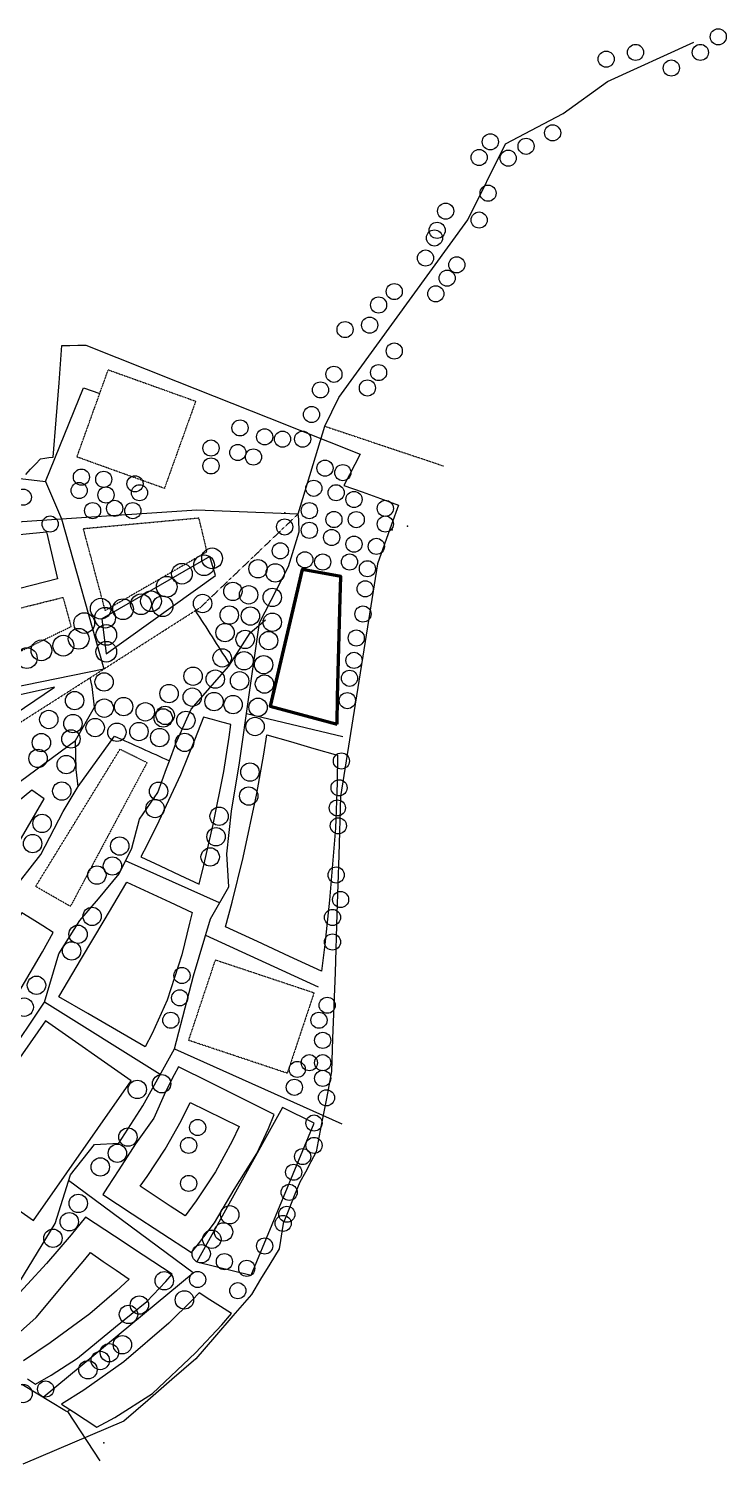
# Model space of a CAD drawing. Header units: metres. Extents: x -21 to 1337, y -22 to 1055.
# Drawn here: x 1024 to 1337, y 360 to 1003 of the extents above; entities that cross this region are included whole.
import ezdxf

# ---------------------------------------------------------------- set-up
doc = ezdxf.new("R2010")
doc.units = ezdxf.units.M
for name, pattern in [('10', [0.001, 0.001]), ('11', [0.012, 0.004, -0.001, 0.004, -0.001, 0.001, -0.001]), ('12', [0.001, 0.001]), ('13', [0.001, 0.001]), ('4', [0.001, 0.001]), ('5', [0.012, 0.004, -0.001, 0.004, -0.001, 0.001, -0.001]), ('8', [0.001, 0.001]), ('Center', [0.004, 0.0025, -0.0005, 0.0005, -0.0005]), ('DOT', [1200, 600, -600]), ('Hidden', [0.004, 0.002, -0.002])]:
    doc.linetypes.add(name, pattern=pattern)
for name, color, linetype, true_color in [('Buildings$Commercial', 173, 'Continuous', 0x424ace), ('Buildings$Parking', 122, 'Continuous', 0x1ccbb2), ('Buildings$Residential', 55, 'Continuous', 0x919748), ('bus stops', 225, 'Continuous', 0xa05c8b), ('Green_Spaces', 3, 'Continuous', 0x1bff00), ('metro', 18, 'Continuous', 0x000000), ('Site', 225, 'Continuous', 0xb22c80), ('Street', 26, 'Continuous', 0x782a1d), ('Tree$Tree_type_2', 99, 'Continuous', 0x184c16)]:
    doc.layers.add(name, color=color, linetype=linetype, true_color=true_color)

msp = doc.modelspace()

# ---------------------------------------------------------------- linework, layer by layer
at = {"layer": 'Buildings$Commercial', "linetype": '11'}
for points in [[(1048.86, 778.97), (1100.46, 783.74), (1104.13, 768.55), (1058.66, 742.31)], [(1027.54, 618.87), (1065.3, 680.27), (1077.39, 674.3), (1043.07, 609.92)]]:
    msp.add_lwpolyline(points, close=True, dxfattribs=at)
at = {"layer": 'Buildings$Commercial', "linetype": '10'}
for points in [[(979.23, 772.29), (1032.44, 777.56), (1037.35, 756.47), (986.58, 743.57)], [(1102.57, 694.61), (1098.68, 684.33), (1092.28, 668.76), (1082.71, 648.01), (1077.37, 637.43), (1074.56, 632.1), (1083.29, 628.04), (1092.01, 623.98), (1100.74, 619.92), (1102.82, 628.41), (1106.93, 646.54), (1111.8, 670.32), (1114.11, 685.67), (1114.88, 691.3), (1110.78, 692.4), (1106.67, 693.51)]]:
    msp.add_lwpolyline(points, close=True, dxfattribs=at)
at = {"layer": 'Buildings$Commercial', "linetype": '13', "lineweight": 90, "ltscale": 12}
msp.add_lwpolyline([(1162.44, 691.4), (1162.68, 703.76), (1163.2, 725.8), (1163.85, 747.84), (1164.17, 757.53), (1158.37, 758.56), (1152.57, 759.6), (1146.77, 760.64), (1142.02, 740.28), (1137.27, 719.92), (1132.52, 699.56), (1142.49, 696.84), (1152.46, 694.12)], close=True, dxfattribs=at)
at = {"layer": 'Buildings$Commercial', "linetype": '5'}
msp.add_lwpolyline([(988.6, 735.4), (1039.76, 748.19), (1043.37, 735.05), (994.66, 711.35)], close=True, dxfattribs=at)
at = {"layer": 'Buildings$Commercial', "linetype": '8'}
msp.add_lwpolyline([(1112.55, 600.83), (1115.51, 611.87), (1120.44, 631.8), (1126.53, 660.46), (1129.62, 678.06), (1130.99, 686.72), (1141.51, 683.68), (1152.03, 680.65), (1162.55, 677.61), (1162.45, 665.28), (1161.76, 644.97), (1158.97, 612.76), (1156.9, 592.88), (1155.46, 580.96), (1141.15, 587.58), (1126.85, 594.2)], close=True, dxfattribs=at)
at = {"layer": 'Buildings$Commercial', "linetype": '12'}
for points in [[(975.34, 620.51), (999.69, 603.93), (1031.4, 658.1), (1025.85, 661.87)], [(1076.54, 547.05), (1063.67, 554.54), (1050.81, 562.03), (1037.94, 569.52), (1048.05, 586.61), (1058.16, 603.7), (1068.26, 620.8), (1078.02, 616.29), (1087.77, 611.78), (1097.52, 607.27), (1096.44, 602.41), (1092.91, 588.31), (1086.37, 567.98), (1079.6, 553.09)]]:
    msp.add_lwpolyline(points, close=True, dxfattribs=at)
at = {"layer": 'Buildings$Parking', "linetype": '5'}
for points in [[(1046, 811), (1060, 850), (1099.14, 835.95), (1085.14, 796.95)], [(1096, 550), (1108, 586), (1152.1, 571.3), (1140.1, 535.3)]]:
    msp.add_lwpolyline(points, close=True, dxfattribs=at)
at = {"layer": 'Buildings$Residential', "linetype": '4'}
for points in [[(1021.34, 607.11), (1016.55, 598.46), (1007.02, 582.17), (991.98, 558.97), (981.71, 544.48), (976.49, 537.43), (981.08, 534.23), (985.66, 531.04), (990.24, 527.84), (995.79, 535.66), (1006.06, 550.15), (1021.1, 573.35), (1030.63, 589.64), (1035.42, 598.29), (1030.73, 601.23), (1026.03, 604.17)], [(988.22, 496.26), (1026.61, 469.39), (1070.34, 531.88), (1031.96, 558.74)], [(1134.21, 516.82), (1119.95, 523.95), (1105.69, 531.08), (1091.43, 538.21), (1089.58, 534.57), (1085.64, 527.03), (1080.37, 515.19), (1072.14, 503.64), (1064.82, 492.08), (1059.72, 484.31), (1057.54, 480.97), (1070.77, 472.35), (1084.01, 463.73), (1097.24, 455.1), (1100.41, 459), (1107.59, 468.36), (1116.34, 483.35), (1126.5, 499.43), (1131.66, 510.62)], [(1096.74, 522.2), (1104.02, 518.62), (1111.3, 515.04), (1118.58, 511.46), (1115.41, 504.95), (1108.02, 491.21), (1099.41, 478.18), (1094.49, 471.44), (1087.78, 475.86), (1081.06, 480.29), (1074.35, 484.72), (1077.4, 489.1), (1085.42, 501.26), (1092.58, 513.96)]]:
    msp.add_lwpolyline(points, close=True, dxfattribs=at)
for points in [[(1023.89, 398.5), (1027.4, 396.12), (1034.47, 400.22), (1046.24, 407.82), (1063.19, 421.79), (1077.24, 433.23), (1085.71, 442.16), (1088.59, 445.36), (1075.69, 453.87), (1062.78, 462.37), (1049.87, 470.88), (1043.49, 463.03), (1032.44, 450.21), (1015.37, 431.7)], [(1014.99, 414.47), (1027.74, 426.05), (1041.34, 442.34), (1049.49, 451.99), (1052.06, 455.12), (1057.81, 451.14), (1063.57, 447.17), (1069.32, 443.2), (1063.72, 437.96), (1051.83, 427.6), (1034, 414.68), (1022.12, 406.65)]]:
    msp.add_lwpolyline(points, dxfattribs=at)
at = {"layer": 'Buildings$Residential'}
msp.add_lwpolyline([(1100.65, 437), (1097.52, 433.76), (1087.07, 423.41), (1067.02, 406.15), (1049.07, 393.51), (1039.14, 387.28), (1044.39, 383.84), (1049.64, 380.4), (1054.89, 376.95), (1063, 381.34), (1079.81, 391.98), (1099.09, 410.19), (1110.81, 422.78), (1115.14, 427.82), (1110.31, 430.88), (1105.48, 433.94)], close=True, dxfattribs=at)
at = {"layer": 'bus stops'}
for p in [(1139, 786), (1187, 778.36), (1058, 370)]:
    msp.add_point(p, dxfattribs=at)
at = {"layer": 'Green_Spaces'}
for points in [[(1057.19, 738.52), (1059.07, 723), (1108, 758), (1105.44, 766.45)], [(991, 698), (996, 681), (1036, 708)], [(1138, 520), (1099.62, 450.92), (1124, 445), (1152.1, 513)]]:
    msp.add_lwpolyline(points, close=True, dxfattribs=at)
at = {"layer": 'metro'}
msp.add_point((1194, 780), dxfattribs=at)
at = {"layer": 'Site'}
msp.add_lwpolyline([(1023.06, 803.22), (1025.26, 805.54), (1027.47, 807.85), (1029.67, 810.16), (1031.57, 810.44), (1033.47, 810.71), (1035.37, 810.99), (1036.68, 827.61), (1037.99, 844.23), (1039.3, 860.86), (1042.86, 860.93), (1046.42, 861.01), (1049.98, 861.08), (1090.92, 844.81), (1131.86, 828.53), (1172.79, 812.26), (1170.35, 807.61), (1167.91, 802.96), (1165.46, 798.31), (1173.63, 795.37), (1181.81, 792.44), (1189.98, 789.5), (1186.83, 780.74), (1183.69, 771.98), (1180.54, 763.23), (1175.02, 728.51), (1169.51, 693.79), (1163.99, 659.08), (1163.17, 632.84), (1162.34, 606.6), (1161.52, 580.35), (1160.97, 565.58), (1160.42, 550.8), (1159.87, 536.03), (1157.62, 524.06), (1155.37, 512.08), (1153.12, 500.11), (1150.67, 495.6), (1148.22, 491.09), (1145.77, 486.57), (1143.27, 480.42), (1140.77, 474.26), (1138.27, 468.11), (1137.67, 464.3), (1137.07, 460.5), (1136.47, 456.69), (1132.35, 449.89), (1128.22, 443.09), (1124.1, 436.29), (1115.82, 426.71), (1107.54, 417.14), (1099.26, 407.56), (1088.52, 398.25), (1077.79, 388.93), (1067.06, 379.62), (1051.95, 373.19), (1036.84, 366.77), (1021.73, 360.34)], dxfattribs=at)
at = {"layer": 'Street'}
for p, q in [((1283.44, 979.02), (1322.02, 996.52)), ((1263.63, 964.61), (1283.44, 979.02)), ((1237.74, 951.14), (1263.63, 964.61)), ((1220.9, 917.1), (1237.74, 951.14)), ((1163.14, 837.68), (1220.9, 917.1)), ((1032, 800), (1049, 842)), ((1049, 842), (1056.2, 839.42)), ((1157.01, 824.74), (1163.14, 837.68)), ((819.73, 824.6), (1032, 800)), ((1145.03, 785.51), (1157.01, 824.74)), ((1032, 800), (1039.11, 783.37)), ((1145.33, 782.99), (1145.03, 785.51)), ((1039.11, 783.37), (1058.1, 716.18)), ((1140.62, 761.99), (1145.41, 777.55)), ((1145.41, 777.55), (1145.33, 782.99)), ((1127.73, 736.83), (1140.62, 761.99)), ((1114.04, 717.36), (1123.51, 732.35)), ((1123.01, 704.58), (1127.73, 736.83)), ((1123.51, 732.35), (1130.36, 738.15)), ((1097.12, 698.2), (1114.04, 717.36)), ((1052.77, 708.31), (1051.87, 712.2)), ((1053.89, 699), (1052.77, 708.31)), ((1118.69, 674.19), (1123.01, 704.58)), ((1045.31, 684.19), (1053.89, 699)), ((1090.19, 682.89), (1097.12, 698.2)), ((961.23, 622.17), (1045.31, 684.19)), ((1045.72, 671.14), (1045.31, 684.19)), ((1046.55, 663.63), (1062.87, 686.11)), ((1087.38, 675.06), (1090.19, 682.89)), ((1086.11, 671.56), (1087.38, 675.06)), ((1046.55, 663.63), (1045.72, 671.14)), ((1082.24, 660.86), (1086.11, 671.56)), ((1115.14, 652.57), (1118.69, 674.19)), ((1039.89, 652.38), (1046.55, 663.63)), ((1073.97, 649), (1082.24, 660.86)), ((1029.91, 633.16), (1039.89, 652.38)), ((1070.61, 635.94), (1073.97, 649)), ((1113.01, 633.39), (1115.14, 652.57)), ((1064.85, 624.58), (1070.61, 635.94)), ((1016.54, 616.2), (1029.91, 633.16)), ((1113.94, 618.64), (1113.01, 633.39)), ((1055.69, 613.29), (1064.85, 624.58)), ((1105.78, 604.36), (1113.94, 618.64)), ((1047.3, 603.66), (1055.69, 613.29)), ((1098.2, 578.8), (1105.78, 604.36)), ((1037.96, 588.76), (1047.3, 603.66)), ((1031.55, 567.09), (1037.96, 588.76)), ((1089.66, 546.17), (1098.2, 578.8)), ((1014.31, 541.43), (1031.55, 567.09)), ((1075.45, 520.75), (1089.66, 546.17)), ((1064.76, 503.99), (1075.45, 520.75)), ((1043.09, 489.87), (1053.82, 503.34)), ((1053.82, 503.34), (1064.76, 503.99)), ((1036.33, 468.1), (1043.09, 489.87)), ((1098, 446), (1042.29, 487.31)), ((1020.4, 442.05), (1036.33, 468.1)), ((1030.92, 390.34), (1098, 446)), ((1021.3, 396.19), (1040.54, 384.49)), ((1040.54, 384.49), (1040.91, 384.25)), ((1040.91, 384.25), (1041.84, 383.91)), ((1041.84, 383.91), (1042.58, 384.55)), ((1042.58, 384.55), (1042.82, 384.87))]:
    msp.add_line(p, q, dxfattribs=at)
at = {"layer": 'Street', "linetype": 'Center'}
for p, q in [((1101.38, 743.81), (1145.03, 785.51)), ((985.69, 669.94), (1101.38, 743.81))]:
    msp.add_line(p, q, dxfattribs=at)
at = {"layer": 'Street', "linetype": 'DOT'}
msp.add_line((966.11, 778.53), (1039.11, 783.37), dxfattribs=at)
at = {"layer": 'Street', "linetype": 'Hidden'}
msp.add_lwpolyline([(1157.01, 824.74), (1210, 807)], dxfattribs=at)
at = {"layer": 'Street', "linetype": 'DOT'}
for points in [[(1039.11, 783.37), (1099.61, 787.38)], [(1099.61, 787.38), (1145.03, 785.51)]]:
    msp.add_lwpolyline(points, dxfattribs=at)
at = {"layer": 'Street'}
for points in [[(987, 701.78), (1058.1, 716.18)], [(1121.83, 696.26), (1165, 686)], [(1109.86, 611.5), (1067.73, 630.26)], [(1103.6, 597), (1154, 574)], [(1083.23, 534.67), (1031.55, 567.09)], [(1089.66, 546.17), (1164.6, 512.61)], [(1041.84, 383.91), (1056.3, 361.93)]]:
    msp.add_lwpolyline(points, dxfattribs=at)
for points in [[(1114.18, 718.71), (1109.15, 726.59), (1104.11, 734.47), (1099.08, 742.35)], [(1062.87, 686.11), (1071.04, 682.42), (1079.21, 678.74), (1087.38, 675.06)]]:
    msp.add_open_spline(points, degree=3, dxfattribs=at)
at = {"layer": 'Tree$Tree_type_2'}
for centre, radius in [((1333, 999), 3.61), ((1296, 992), 3.61), ((1325, 992), 3.61), ((1282.85, 989), 3.61), ((1312, 985), 3.61), ((1258.88, 956), 3.61), ((1231, 952), 3.61), ((1247, 950.01), 3.61), ((1226, 945), 3.61), ((1239, 944.68), 3.61), ((1230, 929), 3.61), ((1211, 921), 3.61), ((1226, 917), 3.61), ((1206, 909), 3.61), ((1207.2, 912.4), 3.61), ((1202, 900), 3.61), ((1216, 896.96), 3.61), ((1211.68, 891), 3.61), ((1188, 885), 3.61), ((1206.59, 884), 3.61), ((1181, 879), 3.61), ((1177, 870), 3.61), ((1166, 868), 3.61), ((1188, 858.4), 3.61), ((1161, 848), 3.61), ((1181, 848.76), 3.61), ((1155, 841), 3.61), ((1176, 841.88), 3.61), ((1151, 830), 3.61), ((1119, 824), 3.61), ((1130, 820), 3.61), ((1138, 819), 3.61), ((1147, 819), 3.61), ((1106, 815), 3.61), ((1118, 813), 3.61), ((1106, 807), 3.61), ((1125, 811), 3.61), ((1157, 806), 3.61), ((1048, 802), 3.61), ((1058, 801), 3.61), ((1165, 804), 3.61), ((1022, 793), 3.61), ((1047, 796), 3.61), ((1059, 794), 3.61), ((1072, 799), 3.61), ((1074, 795), 3.61), ((1152, 797), 3.61), ((1162, 795), 3.61), ((1053, 787), 3.61), ((1062.87, 788), 3.61), ((1071, 787), 3.61), ((1150, 787), 3.61), ((1170, 792), 3.61), ((1184, 788), 3.61), ((1034, 781), 3.61), ((1161, 783), 3.61), ((1171, 782.98), 3.61), ((1184, 781), 3.61), ((1138.95, 779.7), 3.61), ((1150, 778.19), 3.61), ((1160, 775), 3.61), ((1137, 769), 3.61), ((1170, 772), 3.61), ((1180, 771), 3.61), ((1102.9, 762.57), 4.64), ((1106.49, 765.65), 4.64), ((1127.03, 761.01), 4.11), ((1148, 765), 3.61), ((1156, 764), 3.61), ((1168, 764), 3.61), ((1176, 761), 3.61), ((1093, 758.77), 4.64), ((1134.74, 759.12), 4.11), ((1086.2, 752.93), 4.64), ((1115.78, 750.86), 4.11), ((1122.82, 749.33), 4.11), ((1133.42, 748.18), 4.11), ((1175, 752), 3.61), ((1056.64, 743.13), 4.64), ((1066.64, 742.91), 4.64), ((1074.67, 745.1), 4.64), ((1079.15, 746.44), 4.64), ((1084.35, 744.23), 4.64), ((1102.21, 745.45), 4.11), ((1049.25, 736.7), 4.64), ((1058.61, 739.07), 4.64), ((1114.15, 740.27), 4.11), ((1123.62, 739.84), 4.11), ((1133.41, 737.05), 4.11), ((1174, 740.74), 3.61), ((1046.78, 729.65), 4.64), ((1059.14, 731.38), 4.64), ((1112.28, 732.43), 4.11), ((1121.28, 729.39), 4.11), ((1131.75, 728.84), 4.11), ((1171, 730), 3.61), ((1030.1, 724.49), 4.64), ((1039.91, 726.57), 4.64), ((1059.14, 723.88), 4.64), ((1023.57, 721.01), 4.64), ((1111, 721.13), 4.11), ((1120.8, 719.83), 4.11), ((1129.56, 718.08), 4.11), ((1170, 720), 3.61), ((1058.17, 710.34), 4.11), ((1097.99, 712.93), 4.11), ((1107.88, 711.61), 4.11), ((1118.77, 710.85), 4.11), ((1129.93, 709.42), 4.11), ((1168, 712), 3.61), ((1087.24, 705.14), 4.11), ((1097.64, 703.54), 4.11), ((1044.98, 701.99), 4.11), ((1058.2, 698.63), 4.11), ((1066.87, 699.32), 4.11), ((1076.6, 696.99), 4.11), ((1107.39, 701.57), 4.11), ((1115.9, 700.22), 4.11), ((1127.04, 699), 4.11), ((1167, 702), 3.61), ((1033.41, 693.56), 4.11), ((1044.22, 691.72), 4.11), ((1054.16, 689.93), 4.11), ((1084.6, 694.24), 4.11), ((1085.48, 695.4), 4.11), ((1094.75, 693.13), 4.11), ((1125.7, 690.42), 4.11), ((1030.09, 683.19), 4.11), ((1043.33, 684.83), 4.11), ((1063.87, 687.87), 4.11), ((1073.73, 688.17), 4.11), ((1083.03, 685.48), 4.11), ((1094.21, 683.32), 4.11), ((1028.63, 676.15), 4.11), ((1041.19, 673.39), 4.11), ((1164.36, 675), 3.61), ((1123.41, 670.04), 4.11), ((1039.23, 661.52), 4.11), ((1082.57, 661.44), 4.11), ((1122.88, 659.31), 4.11), ((1163.32, 663), 3.61), ((1080.98, 653.72), 4.11), ((1162.54, 654), 3.61), ((1030.41, 647.04), 4.11), ((1109.64, 650.26), 4.11), ((1163, 646), 3.61), ((1108.27, 641.11), 4.11), ((1026.17, 638.04), 4.11), ((1065.15, 636.95), 4.11), ((1105.63, 632.04), 4.11), ((1061.9, 628.01), 4.11), ((1054.92, 623.96), 4.11), ((1162, 624), 3.61), ((1163.99, 613), 3.61), ((1052.8, 605.47), 4.11), ((1160.36, 605), 3.61), ((1046.49, 597.45), 4.11), ((1160.36, 594), 3.61), ((1043.62, 590.04), 4.11), ((1027.9, 574.64), 4.11), ((1093, 579), 3.61), ((1092, 569), 3.61), ((1022.39, 564.85), 4.11), ((1158, 565.71), 3.61), ((1088, 559), 3.61), ((1154.3, 559), 3.61), ((1156, 550), 3.61), ((1144.59, 537), 3.61), ((1150, 540), 3.61), ((1156, 540), 3.61), ((1083.9, 530.61), 4.11), ((1156, 533), 3.61), ((1073.02, 528.04), 4.11), ((1143.32, 529), 3.61), ((1157.67, 524.31), 3.61), ((1100, 511), 3.61), ((1152.1, 513), 3.61), ((1068.84, 506.74), 4.11), ((1064.08, 499.48), 4.11), ((1096, 503), 3.61), ((1147, 498), 3.61), ((1152.1, 503), 3.61), ((1056.44, 493.36), 4.11), ((1143, 491), 3.61), ((1096, 486), 3.61), ((1141, 482), 3.61), ((1046.57, 477.06), 4.11), ((1114.4, 471.96), 4.11), ((1139.94, 472.21), 3.61), ((1042.56, 468.86), 4.11), ((1138.27, 468.11), 3.61), ((1035.23, 461.45), 4.11), ((1106.37, 461.04), 4.11), ((1111.6, 464.31), 4.11), ((1101.61, 454.51), 4.11), ((1130, 458), 3.61), ((1112, 451), 3.61), ((1122, 448), 3.61), ((1085.06, 442.44), 4.11), ((1100, 443), 3.61), ((1094.11, 433.9), 4.11), ((1118, 438), 3.61), ((1069.07, 427.4), 4.11), ((1073.93, 431.6), 4.11), ((1066.35, 413.81), 4.11), ((1060.53, 410.26), 4.11), ((1050.93, 402.62), 4.11), ((1056.45, 406.78), 4.11), ((1021.91, 392), 4.11), ((1032, 394), 3.61)]:
    msp.add_circle(centre, radius, dxfattribs=at)

doc.saveas('drawing.dxf')
